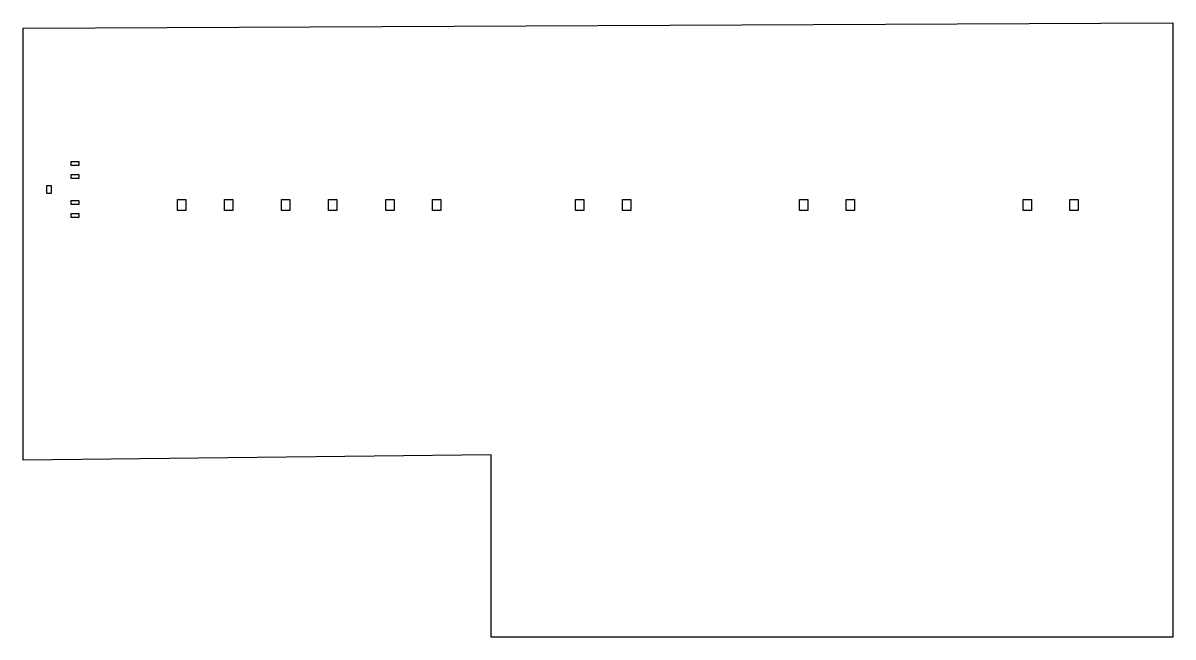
# Model space of a CAD drawing. Header units: millimetres. Extents: x 22 to 243, y 1 to 119.
import ezdxf

# ---------------------------------------------------------------- set-up
doc = ezdxf.new("R2010")
doc.units = ezdxf.units.MM
doc.layers.get('0').update_dxf_attribs({"linetype": 'CONTINUOUS'})

msp = doc.modelspace()

# ---------------------------------------------------------------- linework, layer by layer
for points in [[(112, 36), (22, 35), (22, 118), (243, 119), (243, 1), (112, 1)], [(32.75, 91.6), (31.25, 91.6), (31.25, 92.4), (32.75, 92.4)], [(32.75, 89.1), (31.25, 89.1), (31.25, 89.9), (32.75, 89.9)], [(27.4, 86.25), (26.6, 86.25), (26.6, 87.75), (27.4, 87.75)], [(32.75, 84.1), (31.25, 84.1), (31.25, 84.9), (32.75, 84.9)], [(53.3, 82.95), (51.7, 82.95), (51.7, 85.05), (53.3, 85.05)], [(62.3, 82.95), (60.7, 82.95), (60.7, 85.05), (62.3, 85.05)], [(73.3, 82.95), (71.7, 82.95), (71.7, 85.05), (73.3, 85.05)], [(82.3, 82.95), (80.7, 82.95), (80.7, 85.05), (82.3, 85.05)], [(93.3, 82.95), (91.7, 82.95), (91.7, 85.05), (93.3, 85.05)], [(102.3, 82.95), (100.7, 82.95), (100.7, 85.05), (102.3, 85.05)], [(129.8, 82.95), (128.2, 82.95), (128.2, 85.05), (129.8, 85.05)], [(138.8, 82.95), (137.2, 82.95), (137.2, 85.05), (138.8, 85.05)], [(172.8, 82.95), (171.2, 82.95), (171.2, 85.05), (172.8, 85.05)], [(181.8, 82.95), (180.2, 82.95), (180.2, 85.05), (181.8, 85.05)], [(215.8, 82.95), (214.2, 82.95), (214.2, 85.05), (215.8, 85.05)], [(224.8, 82.95), (223.2, 82.95), (223.2, 85.05), (224.8, 85.05)], [(32.75, 81.6), (31.25, 81.6), (31.25, 82.4), (32.75, 82.4)]]:
    msp.add_lwpolyline(points, close=True)

doc.saveas('drawing.dxf')
